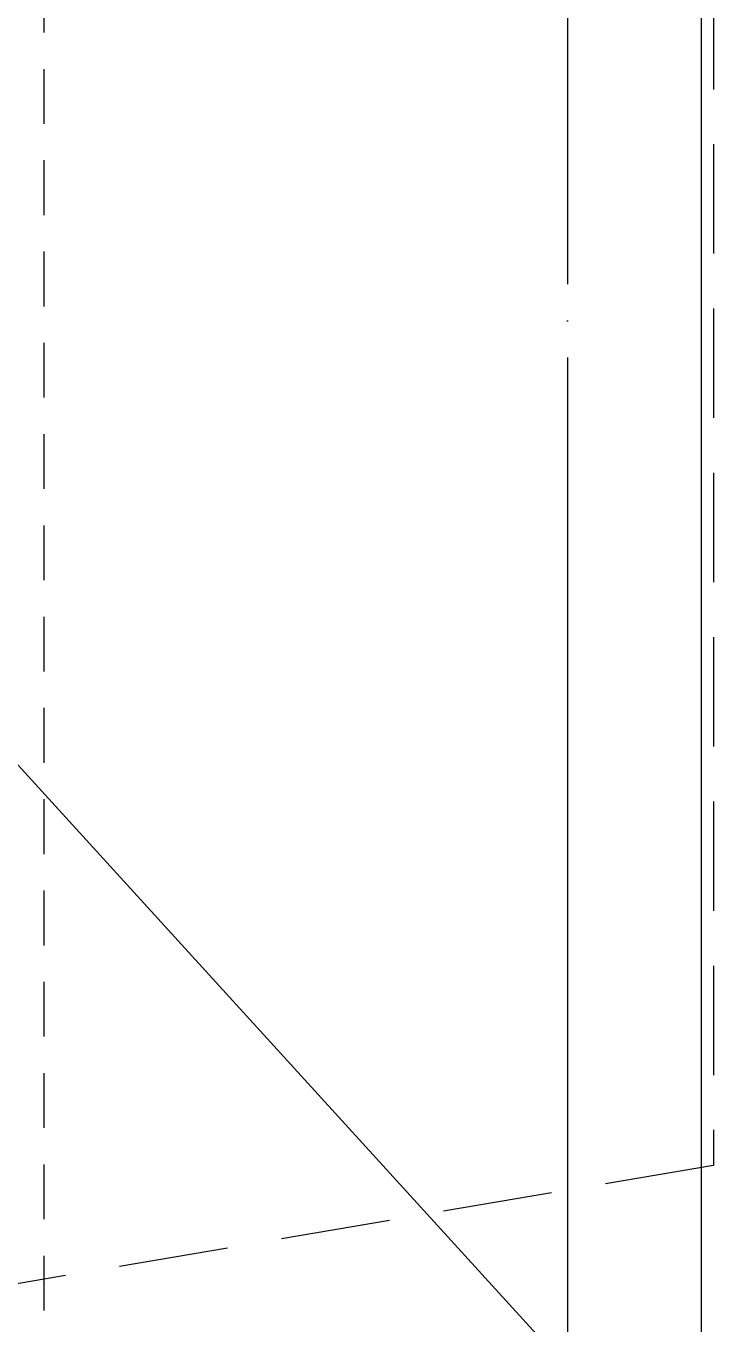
# Model space of a CAD drawing. Header units: millimetres. Extents: x 0 to 1390178, y 0 to 110113.
# Drawn here: x 480339 to 482251, y 19149 to 22704 of the extents above; entities that cross this region are included whole.
import ezdxf
from ezdxf.xclip import XClip

# ---------------------------------------------------------------- set-up
doc = ezdxf.new("R2010")
doc.units = ezdxf.units.MM
doc.header["$LTSCALE"] = 100
doc.header["$XCLIPFRAME"] = 0
for name, pattern in [('X - 평면도$0$CEN', [62, 60, -1, 0, -1]), ('X - 평면도$0$HD', [2.5, 1.5, -1]), ('X - 평면도$0$HID', [1.5, 1, -0.5])]:
    doc.linetypes.add(name, pattern=pattern)
doc.layers.get('DEFPOINTS').update_dxf_attribs({"color": 145})
for name, color, linetype in [('X - 평면도$0$0-구역계', 1, 'Continuous'), ('X - 평면도$0$A-CEN', 1, 'X - 평면도$0$CEN'), ('X - 평면도$0$H7', 7, 'X - 평면도$0$HID')]:
    doc.layers.add(name, color=color, linetype=linetype)
doc.layers.add('X - 평면도$0$DEFPOINT', color=163, linetype='Continuous', plot=False)

# ---------------------------------------------------------------- blocks, each defined once
blk = doc.blocks.new('X - 평면도$0$A$C131C07CB')
at = {"layer": 'X - 평면도$0$DEFPOINT'}
blk.add_lwpolyline([(48907.6, 49351.7), (32952.1, 49430.9), (27699.5, 49296.2), (20596, 48989.6), (3460.7, 47240.8), (3188.2, 39892), (3139.9, 31340.9), (2595.9, 24181.5), (1470.3, 6537), (1291.4, 1301.2), (10096.5, 1256), (10324.9, 7974.4), (28597.9, 8298.9), (28098.2, 13852.2), (48906.4, 16442.3)], close=True, dxfattribs=at)
blk = doc.blocks.new('X - 평면도$0$1F PL')
at = {"layer": 'DEFPOINTS'}
blk.add_line((0, 0), (-19177.2, 21040.9), dxfattribs=at)
blk = doc.blocks.new('X - 평면도', base_point=(-475.4, -286.7))
at = {"layer": 'X - 평면도$0$0-구역계', "color": 6, "linetype": 'X - 평면도$0$HD'}
blk.add_line((709639.2, 32828.8), (709640.5, 68380.5), dxfattribs=at)
at = {"layer": 'X - 평면도$0$A-CEN', "color": 5}
blk.add_line((711072, 68689.6), (711072, 19243.1), dxfattribs=at)
at = {"layer": 'X - 평면도$0$H7', "ltscale": 3}
blk.add_lwpolyline([(666122, 65186.3), (685687.1, 67073.1), (711472, 67073.1), (711472, 35476), (690572, 31923.6), (690572, 26093.1), (672522, 26093.1), (672522, 19243.1), (666122, 19243.1), (666122, 65186.3)], dxfattribs=at)
blk.add_blockref('X - 평면도$0$1F PL', (712639.2, 33202.2))
at = {"layer": 'X - 평면도$0$0-구역계'}
blk.add_blockref('X - 평면도$0$A$C131C07CB', (662532.9, 17819.8), dxfattribs=at)

msp = doc.modelspace()

# ---------------------------------------------------------------- block references
ref = msp.add_blockref('X - 평면도', (-229725.3, -16179.1))
XClip(ref).set_block_clipping_path([(649249.9173510048, 15892.4063044181), (733249.9173510048, 75292.406304418)])

doc.saveas('drawing.dxf')
